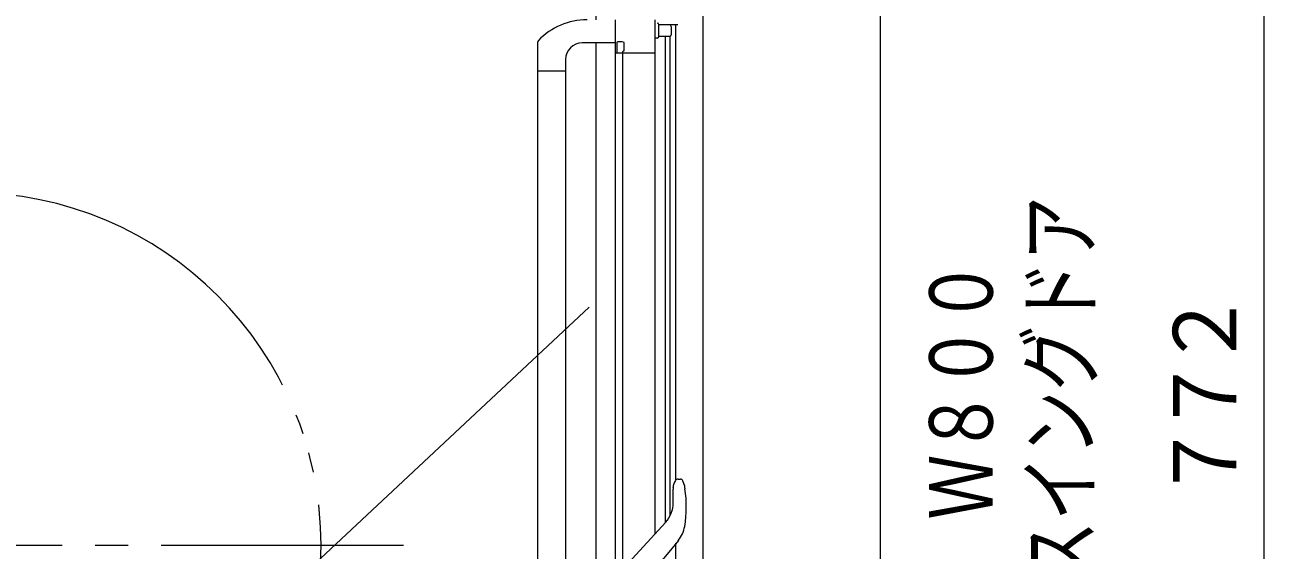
# Model space of a CAD drawing. Units: millimetres on the paper. Extents: x -305 to 305, y -152 to 152.
# Drawn here: x -140.74 to -103.18, y 30.18 to 46.07 of the extents above; entities that cross this region are included whole.
import ezdxf
from ezdxf.enums import TextEntityAlignment as Align

# ---------------------------------------------------------------- set-up
doc = ezdxf.new("R2010")
doc.units = ezdxf.units.MM
doc.linetypes.add('LONG_CHAIN', pattern=[21, 18, -1, 1, -1])
doc.linetypes.add('LONG_DOUBLE_CHAIN', pattern=[21.8, 18, -1, 0.6, -0.6, 0.6, -1])
doc.layers.add('0-1_VIEW0001', color=7, linetype='Continuous', lineweight=9)
doc.styles.add('ＭＳ ゴシック', font='')
doc.styles.get('ＭＳ ゴシック').set_extended_font_data('MS Gothic')

msp = doc.modelspace()

# ---------------------------------------------------------------- linework, layer by layer
at = {"layer": '0-1_VIEW0001'}
for p, q in [((-114.809, 7.524), (-114.809, 48.124)), ((-122.849, 46.223), (-122.849, 45.238)), ((-121.649, 46.223), (-121.649, 30.66)), ((-103.184, 9.123), (-103.184, 46.523)), ((-121.524, 45.723), (-121.524, 46.073)), ((-121.199, 46.073), (-121.524, 46.073)), ((-121.052, 46.073), (-121.234, 46.073)), ((-121.149, 46.023), (-121.149, 45.773)), ((-120.954, 46.073), (-121.052, 46.073)), ((-121.007, 32.3), (-121.007, 46.073)), ((-125.199, 45.533), (-125.199, 29.263)), ((-122.849, 45.523), (-123.849, 45.523)), ((-123.434, 45.523), (-123.434, 29.274)), ((-122.784, 45.252), (-122.784, 45.548)), ((-122.759, 45.573), (-122.634, 45.573)), ((-122.584, 45.523), (-122.584, 45.298)), ((-121.574, 45.673), (-121.649, 45.673)), ((-121.199, 45.723), (-121.524, 45.723)), ((-121.324, 31.016), (-121.324, 45.723)), ((-121.184, 31.215), (-121.184, 45.723)), ((-122.834, 45.223), (-121.649, 45.223)), ((-122.834, 29.573), (-122.834, 45.223)), ((-122.834, 45.223), (-122.808, 45.223)), ((-122.795, 45.23), (-122.786, 45.245)), ((-122.624, 45.258), (-122.624, 45.252)), ((-122.624, 45.223), (-122.624, 29.573)), ((-122.622, 45.245), (-122.613, 45.23)), ((-122.601, 45.223), (-121.659, 45.223)), ((-124.349, 45.023), (-124.349, 29.772)), ((-124.349, 44.673), (-125.199, 44.673)), ((-120.943, 32.323), (-120.869, 32.323)), ((-121.09, 32.068), (-121.09, 32.068)), ((-121.09, 31.61), (-121.09, 32.023)), ((-120.757, 32.167), (-120.799, 32.275)), ((-120.754, 32.153), (-120.757, 32.167)), ((-120.734, 32.033), (-120.738, 32.032)), ((-122.444, 29.791), (-121.317, 31.024)), ((-120.746, 30.897), (-120.741, 30.896)), ((-120.935, 30.469), (-121.674, 29.573)), ((-120.939, 30.472), (-120.935, 30.469)), ((-121.011, 9.573), (-121.011, 30.385))]:
    msp.add_line(p, q, dxfattribs=at)
at = {"layer": '0-1_VIEW0001', "linetype": 'LONG_DOUBLE_CHAIN'}
msp.add_line((-136.121, 25.878), (-123.634, 37.532), dxfattribs=at)
at = {"layer": '0-1_VIEW0001', "linetype": 'LONG_CHAIN'}
msp.add_line((-157.609, 30.323), (-129.259, 30.323), dxfattribs=at)
at = {"layer": '0-1_VIEW0001'}
for points in [[(-120.184, 8.698), (-120.184, 46.948), (-123.434, 46.948), (-123.434, 46.223)], [(-122.784, 45.548), (-122.777, 45.566), (-122.759, 45.573)], [(-122.634, 45.573), (-122.599, 45.559), (-122.584, 45.523)], [(-122.849, 45.238), (-122.845, 45.228), (-122.834, 45.223)], [(-122.808, 45.223), (-122.8, 45.225), (-122.795, 45.23)], [(-122.786, 45.245), (-122.785, 45.248), (-122.784, 45.252)], [(-122.584, 45.298), (-122.591, 45.28), (-122.609, 45.273), (-122.62, 45.269), (-122.624, 45.258)], [(-122.624, 45.252), (-122.623, 45.248), (-122.622, 45.245)], [(-122.613, 45.23), (-122.608, 45.225), (-122.601, 45.223)], [(-120.757, 32.167), (-120.757, 32.163), (-120.754, 32.148), (-120.75, 32.118), (-120.744, 32.079), (-120.738, 32.032)]]:
    msp.add_lwpolyline(points, dxfattribs=at)
for centre, radius, start, end in [((-123.702, 44.173), 2.05, 90, 135.7799), ((-121.574, 46.073), 0.05, 0, 90), ((-121.199, 46.023), 0.05, 0, 90), ((-125.099, 45.533), 0.1, 135.7799, 180), ((-123.849, 45.023), 0.5, 90, 180), ((-121.574, 45.723), 0.05, 270, 0), ((-121.199, 45.773), 0.05, 270, 0), ((-120.943, 32.223), 0.1, 90, 144.184), ((-120.869, 32.248), 0.075, 20.9739, 90), ((-120.741, 32.077), 0.35, 144.184, 181.096), ((-122.136, 32.068), 1.045, 359.9965, 0.4865), ((-120.744, 32.077), 0.346, 179.9707, 180.7402), ((-98.075, 32.074), 23.015, 180.0166, 180.1273), ((-124.362, 31.489), 3.669, 350.6984, 8.5184), ((-121.956, 31.609), 0.867, 317.5638, 0.1113), ((-121.63, 31.042), 0.9, 320.4857, 350.6984)]:
    msp.add_arc(centre, radius, start, end, dxfattribs=at)
at = {"layer": '0-1_VIEW0001', "linetype": 'LONG_DOUBLE_CHAIN'}
msp.add_arc((-142.434, 30.323), 10.675, 270, 90, dxfattribs=at)

# ---------------------------------------------------------------- texts
at = {"layer": '0-1_VIEW0001', "style": 'ＭＳ ゴシック'}
for s, width, p in [('２枚折りドア／スイングドア', 0.75, (-107.838, 15.346)), ('ドア位置ＢＲ\u3000Ｗ８００', 0.75, (-110.835, 17.346)), ('２', 0.9, (-103.45, 35.657)), ('７', 0.9, (-103.45, 33.669)), ('７', 0.9, (-103.45, 31.681))]:
    msp.add_text(s, height=1.921, rotation=90, dxfattribs=dict(at, width=width)).set_placement(p, align=Align.BOTTOM_LEFT)

doc.saveas('drawing.dxf')
